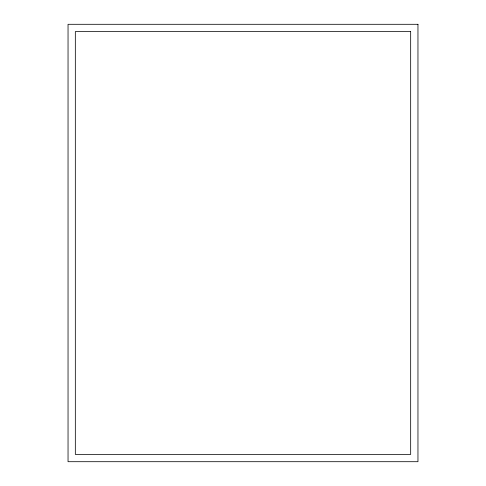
<?xml version="1.0" encoding="UTF-8"?>
<svg xmlns="http://www.w3.org/2000/svg" width="486" height="486" viewBox="0 0 486 486"><rect width="100%" height="100%" fill="white"/><g stroke="black" fill="none" stroke-linecap="round" stroke-linejoin="round"><path stroke-width="0.73" d="M417.96 24.3L68.04 24.3L68.04 461.7L417.96 461.7L417.96 24.3M410.67 31.59L75.33 31.59L75.33 454.41L410.67 454.41L410.67 31.59"/></g></svg>
